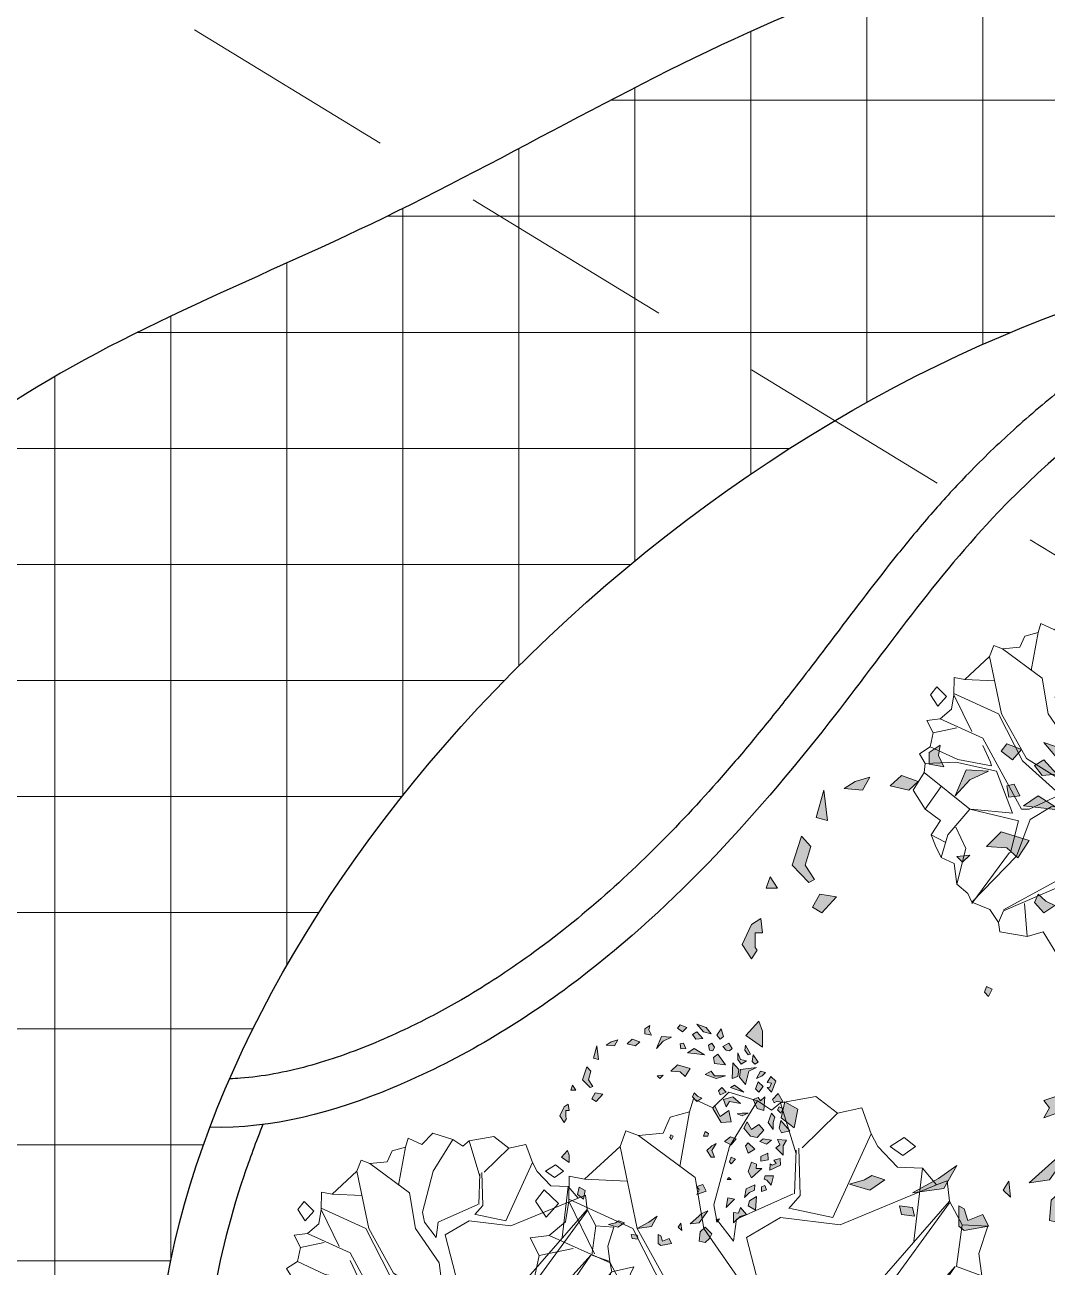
# Model space of a CAD drawing. Header units: inches. Extents: x -12 to 20935469, y -1604 to 24729220.
# Drawn here: x 20918148.6 to 20918254.3, y 24710552.2 to 24710680.7 of the extents above; entities that cross this region are included whole.
import ezdxf

# ---------------------------------------------------------------- set-up
doc = ezdxf.new("R2010")
doc.units = ezdxf.units.IN
doc.header["$LTSCALE"] = 0.03
doc.header["$MEASUREMENT"] = 0
doc.linetypes.add('DASHED2', pattern=[0.375, 0.25, -0.125])
for name, color, linetype, lineweight in [('Dot', 253, 'Continuous', 0), ('Hatch', 253, 'Continuous', 15), ('hatch-1', 253, 'Continuous', 5), ('ILLUSTR-TREE', 74, 'Continuous', 0)]:
    doc.layers.add(name, color=color, linetype=linetype, lineweight=lineweight)
doc.styles.add('ATTR', font='romans.shx', dxfattribs={"width": 0.8, "height": 0.7})

# ---------------------------------------------------------------- blocks, each defined once
blk = doc.blocks.new('TREE_009')
at = {"layer": 'ILLUSTR-TREE'}
for p, q in [((-12160.46, 13912.91), (-12166.65, 13906.74)), ((-12149.34, 13909.54), (-12160.46, 13912.91)), ((-12126.77, 13911.14), (-12140.45, 13908.76)), ((-12118.31, 13904.71), (-12126.77, 13911.14)), ((-12174.22, 13910.26), (-12175.66, 13905.24)), ((-12166.65, 13906.74), (-12174.22, 13910.26)), ((-12149.34, 13909.54), (-12160.26, 13891.83)), ((-12143.96, 13905.85), (-12149.34, 13909.54)), ((-12140.45, 13908.76), (-12143.96, 13905.85)), ((-12140.45, 13908.76), (-12134.4, 13889.01)), ((-12108.88, 13906.74), (-12118.31, 13904.71)), ((-12105.24, 13896.77), (-12108.88, 13906.74)), ((-12183.16, 13903.21), (-12185.91, 13897.04)), ((-12175.66, 13905.24), (-12183.16, 13903.21)), ((-12179.51, 13884.08), (-12175.66, 13905.24)), ((-12132.06, 13891.31), (-12118.31, 13904.71)), ((-12200.35, 13897.92), (-12202.62, 13891.83)), ((-12195.47, 13896.07), (-12200.35, 13897.92)), ((-12185.91, 13897.04), (-12195.47, 13896.07)), ((-12120.09, 13864.33), (-12105.24, 13896.77)), ((-12102.7, 13891.75), (-12105.24, 13896.77)), ((-12202.62, 13891.83), (-12216.38, 13879.14)), ((-12196.02, 13860.09), (-12202.62, 13891.83)), ((-12195.47, 13896.07), (-12173.46, 13879.85)), ((-12160.26, 13891.83), (-12166.31, 13869.26)), ((-12095.13, 13883.81), (-12102.7, 13891.75)), ((-12097.95, 13891.83), (-12092.45, 13895.36)), ((-12093, 13888.31), (-12097.95, 13891.83)), ((-12088.05, 13891.83), (-12093, 13888.31)), ((-12092.45, 13895.36), (-12088.05, 13891.83)), ((-12134.95, 13873.5), (-12134.4, 13890.42)), ((-12133.3, 13891.13), (-12132.75, 13872.79)), ((-12085.43, 13883.37), (-12095.13, 13883.81)), ((-12085.43, 13883.37), (-12088.74, 13855.16)), ((-12079.93, 13877.02), (-12085.43, 13883.37)), ((-12222.36, 13880.28), (-12222.43, 13870.68)), ((-12216.38, 13879.14), (-12222.36, 13880.28)), ((-12199.87, 13878.43), (-12216.38, 13879.14)), ((-12173.46, 13879.85), (-12170.16, 13860.09)), ((-12117.34, 13861.51), (-12079.93, 13877.02)), ((-12075.87, 13878.52), (-12079.93, 13877.02)), ((-12074.98, 13870.68), (-12075.87, 13878.52)), ((-12231.99, 13875), (-12235.43, 13870.59)), ((-12226.48, 13869.71), (-12231.99, 13875)), ((-12157.51, 13863.62), (-12135.5, 13873.5)), ((-12132.75, 13872.79), (-12137.15, 13867.85)), ((-12235.43, 13870.59), (-12231.3, 13864.41)), ((-12231.3, 13864.41), (-12226.48, 13869.71)), ((-12222.43, 13870.68), (-12223.73, 13862.65)), ((-12197.67, 13860.09), (-12222.43, 13871.38)), ((-12222.43, 13870.68), (-12212.52, 13850.22)), ((-12166.31, 13869.26), (-12165.21, 13863.62)), ((-12136.6, 13867.85), (-12120.09, 13864.33)), ((-12112.39, 13827.65), (-12074.98, 13870.68)), ((-12074.98, 13869.97), (-12105.24, 13828.35)), ((-12070.03, 13861.51), (-12074.98, 13870.68)), ((-12223.73, 13862.65), (-12230.13, 13857.27)), ((-12165.21, 13863.62), (-12158.61, 13855.16)), ((-12158.61, 13855.16), (-12157.51, 13863.62)), ((-12153.66, 13856.57), (-12140.45, 13864.33)), ((-12140.45, 13864.33), (-12117.34, 13861.51)), ((-12184.47, 13834), (-12197.67, 13860.09)), ((-12182.26, 13835.41), (-12196.02, 13860.09)), ((-12170.16, 13860.09), (-12156.96, 13841.05)), ((-12072.23, 13845.28), (-12070.03, 13861.51)), ((-12060.06, 13860.89), (-12070.03, 13861.51)), ((-12063.49, 13850.31), (-12060.06, 13860.89)), ((-12230.13, 13857.27), (-12237.49, 13856.48)), ((-12237.49, 13856.48), (-12233.98, 13849.52)), ((-12206.47, 13846.69), (-12230.13, 13857.27)), ((-12144.3, 13820.6), (-12153.66, 13856.57)), ((-12233.98, 13849.52), (-12235.63, 13841.76)), ((-12220.78, 13852.34), (-12233.98, 13849.52)), ((-12062.33, 13841.76), (-12063.49, 13850.31)), ((-12185.02, 13807.2), (-12206.47, 13846.69)), ((-12089.29, 13826.94), (-12072.78, 13845.28)), ((-12072.78, 13845.28), (-12085.43, 13826.94)), ((-12072.23, 13845.28), (-12062.33, 13841.76)), ((-12235.63, 13841.76), (-12241.62, 13837.97)), ((-12235.63, 13841.76), (-12220.23, 13834.7)), ((-12202.07, 13833.29), (-12206.47, 13842.46)), ((-12156.96, 13841.05), (-12154.21, 13818.48)), ((-12061.23, 13836.11), (-12062.33, 13841.76)), ((-12049.05, 13838.85), (-12061.23, 13836.11)), ((-12057.99, 13820.33), (-12049.05, 13838.85)), ((-12241.62, 13837.97), (-12238.38, 13832.59)), ((-12220.23, 13834.7), (-12201.52, 13831.18)), ((-12164.11, 13815.66), (-12184.47, 13834)), ((-12154.21, 13817.78), (-12182.26, 13835.41)), ((-12071.13, 13824.83), (-12061.23, 13836.11)), ((-12238.38, 13832.59), (-12238.93, 13827.65)), ((-12221.33, 13833.29), (-12238.38, 13832.59)), ((-12198.77, 13828.35), (-12221.33, 13833.29)), ((-12201.52, 13831.18), (-12202.07, 13833.29)), ((-12238.93, 13827.65), (-12245.05, 13817.69)), ((-12213.63, 13807.2), (-12238.93, 13827.65)), ((-12189.97, 13805.08), (-12198.77, 13828.35)), ((-12144.3, 13811.43), (-12105.79, 13824.83)), ((-12143.75, 13819.89), (-12112.39, 13827.65)), ((-12105.79, 13824.83), (-12070.58, 13822.71)), ((-12105.24, 13828.35), (-12089.29, 13826.94)), ((-12085.43, 13826.24), (-12071.13, 13824.83)), ((-12051.8, 13826.5), (-12053.87, 13822.1)), ((-12047.68, 13822.1), (-12051.8, 13826.5)), ((-12229.58, 13819.89), (-12238.38, 13807.2)), ((-12150.36, 13819.89), (-12150.9, 13817.78)), ((-12147.6, 13820.6), (-12150.36, 13819.89)), ((-12148.7, 13818.48), (-12147.6, 13820.6)), ((-12070.58, 13822.71), (-12061.78, 13802.96)), ((-12053.87, 13815.04), (-12057.99, 13820.33)), ((-12053.87, 13822.1), (-12049.74, 13817.69)), ((-12049.74, 13817.69), (-12047.68, 13822.1)), ((-12245.05, 13817.69), (-12238.38, 13807.2)), ((-12164.11, 13814.95), (-12180.61, 13807.2)), ((-12150.9, 13817.78), (-12148.7, 13818.48)), ((-12061.78, 13802.96), (-12053.87, 13815.04)), ((-12155.31, 13810.02), (-12168.51, 13808.61)), ((-12155.31, 13810.02), (-12152.01, 13789.56)), ((-12144.3, 13810.72), (-12127.25, 13790.27)), ((-12238.38, 13807.2), (-12229.92, 13800.94)), ((-12213.63, 13807.2), (-12225.73, 13793.09)), ((-12186.67, 13800.85), (-12213.63, 13807.2)), ((-12213.07, 13807.2), (-12189.97, 13805.08)), ((-12180.61, 13807.2), (-12185.02, 13807.2)), ((-12168.51, 13808.61), (-12180.06, 13801.55)), ((-12148.15, 13809.31), (-12131.1, 13789.56)), ((-12148.15, 13808.61), (-12146.5, 13787.45)), ((-12229.92, 13800.94), (-12235.08, 13793.09)), ((-12191.07, 13783.21), (-12186.67, 13800.85)), ((-12180.06, 13801.55), (-12187.77, 13781.1)), ((-12061.43, 13796.53), (-12061.78, 13802.96)), ((-12221.33, 13797.32), (-12215.83, 13785.33)), ((-12064.53, 13790.27), (-12061.43, 13796.53)), ((-12227.38, 13788.86), (-12235.08, 13793.09)), ((-12235.08, 13793.09), (-12232.68, 13786.83)), ((-12225.73, 13793.09), (-12229.58, 13780.39)), ((-12127.25, 13790.27), (-12064.53, 13790.27)), ((-12063.49, 13786.83), (-12064.53, 13790.27)), ((-12232.68, 13786.83), (-12229.58, 13780.39)), ((-12152.01, 13789.56), (-12158.61, 13771.22)), ((-12146.5, 13787.45), (-12155.86, 13767.7)), ((-12131.1, 13789.56), (-12132.75, 13769.81)), ((-12126.7, 13786.04), (-12128.9, 13772.63)), ((-12126.7, 13786.04), (-12105.24, 13786.74)), ((-12105.24, 13786.74), (-12095.89, 13768.4)), ((-12068.31, 13781.54), (-12063.49, 13786.83)), ((-12215.83, 13785.33), (-12220.78, 13765.58)), ((-12212.52, 13755), (-12191.62, 13783.21)), ((-12187.77, 13781.1), (-12212.52, 13755.71)), ((-12070.37, 13770.96), (-12068.31, 13781.54)), ((-12229.58, 13780.39), (-12222.36, 13777.13)), ((-12222.36, 13777.13), (-12220.78, 13765.58)), ((-12099.74, 13776.16), (-12078.28, 13769.81)), ((-12158.61, 13771.22), (-12194.92, 13751.47)), ((-12128.9, 13772.63), (-12106.34, 13758.53)), ((-12155.86, 13767.7), (-12194.92, 13750.77)), ((-12132.75, 13769.81), (-12125.05, 13752.89)), ((-12130, 13769.81), (-12116.24, 13737.37)), ((-12129.45, 13769.11), (-12106.34, 13757.12)), ((-12084.81, 13761.26), (-12078.28, 13769.81)), ((-12078.28, 13769.81), (-12070.37, 13770.96)), ((-12220.78, 13765.58), (-12214.79, 13760.38)), ((-12214.79, 13760.38), (-12212.52, 13755.71)), ((-12106.34, 13758.53), (-12085.98, 13753.59)), ((-12106.34, 13757.12), (-12105.24, 13742.31)), ((-12085.98, 13753.59), (-12084.81, 13761.26)), ((-12212.52, 13755.71), (-12202.42, 13751.56)), ((-12183.37, 13755), (-12181.71, 13736.66)), ((-12125.05, 13752.89), (-12130.55, 13732.43)), ((-12093.07, 13740.98), (-12085.98, 13753.59)), ((-12202.42, 13751.56), (-12197.67, 13744.42)), ((-12194.92, 13750.77), (-12197.67, 13744.42)), ((-12116.24, 13737.37), (-12112.32, 13748.04)), ((-12112.32, 13748.04), (-12105.24, 13742.31)), ((-12197.67, 13744.42), (-12196.91, 13739.22)), ((-12105.24, 13742.31), (-12093.07, 13740.98)), ((-12196.91, 13739.22), (-12181.71, 13736.66)), ((-12181.71, 13736.66), (-12172.84, 13739.22)), ((-12172.84, 13739.22), (-12165.28, 13726.88)), ((-12121.95, 13736.57), (-12116.24, 13737.37)), ((-12108.27, 13740.72), (-12113.77, 13737.19)), ((-12107.72, 13734.37), (-12108.27, 13740.72)), ((-12165.28, 13726.88), (-12157.71, 13733.93)), ((-12157.71, 13733.93), (-12148.77, 13729.52)), ((-12148.77, 13729.52), (-12144.65, 13733.93)), ((-12144.65, 13733.93), (-12130.55, 13732.43)), ((-12130.55, 13732.43), (-12121.95, 13736.57)), ((-12113.77, 13737.19), (-12113.22, 13730.14)), ((-12113.22, 13730.14), (-12107.72, 13734.37))]:
    blk.add_line(p, q, dxfattribs=at)
at = {"layer": 'ILLUSTR-TREE', "style": 'ATTR', "width": 0.8, "flags": 9}
blk.add_attdef('ESTCODE', (-12147.6, 13820.6), '', height=1.05, dxfattribs=at)
blk = doc.blocks.new('GRN1')
at = {"layer": 'ILLUSTR-TREE', "true_color": 0x30441d}
h = blk.add_hatch(color=89, dxfattribs=at)
h.paths.add_polyline_path([(0.2571, -0.0526), (0.2603, -0.0695), (0.2735, -0.0695), (0.2817, -0.0569), (0.2702, -0.059)])
h.paths.add_polyline_path([(0.2406, -0.0821), (0.2308, -0.0927), (0.2357, -0.1137), (0.2472, -0.1011)])
h.paths.add_polyline_path([(0.1897, 0.2148), (0.1848, 0.2064), (0.1914, 0.2), (0.2078, 0.2021)])
h.paths.add_polyline_path([(0.193, 0.1853), (0.1848, 0.1727), (0.1963, 0.1642), (0.2127, 0.1642), (0.1963, 0.1706)])
h.paths.add_polyline_path([(0.1864, 0.1053), (0.2012, 0.1032), (0.2094, 0.1137), (0.1831, 0.1327)])
h.paths.add_polyline_path([(0.2603, 0.0969), (0.2653, 0.0779), (0.285, 0.0611), (0.2768, 0.0842)])
h.paths.add_polyline_path([(0.2078, 0.08), (0.2242, 0.0547), (0.2127, 0.0379), (0.2111, 0.0547)])
h.paths.add_polyline_path([(0.2521, -0.0021), (0.2538, -0.0274), (0.2242, -0.04), (0.2423, -0.0232)])
h.paths.add_polyline_path([(0.2653, 0.0253), (0.2751, 0.0126), (0.2833, 0.019), (0.2768, 0.0358)])
h.paths.add_polyline_path([(0.2373, 0.0274), (0.2357, 0.019), (0.2226, 0.0211), (0.2242, 0.0337)])
h.paths.add_polyline_path([(0.2488, 0.0758), (0.2472, 0.059), (0.2587, 0.0505), (0.2653, 0.0611)])
h.paths.add_polyline_path([(0.2094, 0.1958), (0.2078, 0.1895), (0.2193, 0.1811), (0.2324, 0.1832)])
h.paths.add_polyline_path([(0.2291, 0.1263), (0.2193, 0.1348), (0.2176, 0.1432), (0.2242, 0.1495), (0.2373, 0.1411)])
h.paths.add_polyline_path([(0.2373, 0.099), (0.2275, 0.1053), (0.2176, 0.1011), (0.2193, 0.0927), (0.2324, 0.0905)])
h.paths.add_polyline_path([(0.2538, 0.1284), (0.2472, 0.12), (0.2571, 0.1116), (0.2735, 0.1221)])
h.paths.add_polyline_path([(0.1963, -0.1853), (0.1996, -0.1979), (0.2308, -0.1895)])
h.paths.add_polyline_path([(0.2456, -0.1369), (0.2308, -0.1453), (0.2324, -0.1663), (0.2406, -0.1537)])
h.paths.add_polyline_path([(0.0402, 0.1474), (0.0386, 0.1221), (0.0731, 0.1011), (0.0813, 0.1053), (0.0534, 0.12), (0.0682, 0.1411)])
h.paths.add_polyline_path([(0.0731, 0.278), (0.0616, 0.2716), (0.0698, 0.2632), (0.078, 0.2674)])
h.paths.add_polyline_path([(-0.2275, -0.0884), (-0.2226, -0.0526), (-0.1963, -0.0379), (-0.2111, -0.059)])
h.paths.add_polyline_path([(0.0205, 0.2527), (0.0386, 0.24), (0.0616, 0.2485), (0.0517, 0.2569), (0.0386, 0.2527)])
h.paths.add_polyline_path([(-0.2406, 0.099), (-0.2242, 0.0821), (-0.2357, 0.0695), (-0.2587, 0.0674), (-0.262, 0.0821), (-0.2521, 0.0927)])
h.paths.add_polyline_path([(-0.2324, 0.0232), (-0.2242, 0.0147), (-0.2143, 0.0211)])
h.paths.add_polyline_path([(-0.1307, 0.2358), (-0.1344, 0.2232), (-0.1226, 0.2231), (-0.1198, 0.2319)])
h.paths.add_polyline_path([(-0.1039, 0.2299), (-0.106, 0.2367), (-0.1191, 0.2474), (-0.0951, 0.2536), (-0.0951, 0.2327)])
h.paths.add_polyline_path([(-0.0555, 0.2396), (-0.0585, 0.2217), (-0.0467, 0.2215), (-0.0384, 0.2388)])
h.paths.add_polyline_path([(-0.0771, 0.224), (-0.1, 0.1981), (-0.0846, 0.1897), (-0.0609, 0.1985), (-0.0663, 0.2109), (-0.0766, 0.2096)])
h.paths.add_polyline_path([(-0.216, 0.0442), (-0.2127, 0.0674), (-0.1831, 0.0884), (-0.1897, 0.0737)])
h.paths.add_polyline_path([(-0.1421, 0.0611), (-0.1339, 0.0842), (-0.1174, 0.0758), (-0.1224, 0.0611), (-0.1306, 0.0674)])
h.paths.add_polyline_path([(-0.1812, 0.2081), (-0.1707, 0.1899), (-0.1581, 0.1935), (-0.1472, 0.2104)])
h.paths.add_polyline_path([(-0.2132, 0.1534), (-0.187, 0.1527), (-0.1886, 0.166), (-0.1749, 0.1708), (-0.1924, 0.186), (-0.1969, 0.1696)])
h.paths.add_polyline_path([(-0.15, 0.1808), (-0.1283, 0.1846), (-0.118, 0.2068), (-0.1309, 0.2058), (-0.1372, 0.1936)])
h.paths.add_polyline_path([(-0.1536, 0.1558), (-0.1749, 0.1348), (-0.1503, 0.139)])
h.paths.add_polyline_path([(-0.1043, 0.1474), (-0.1043, 0.1369), (-0.0994, 0.1411)])
h.paths.add_polyline_path([(-0.2028, 0.1179), (-0.2111, 0.1116), (-0.2045, 0.1095)])
h.paths.add_polyline_path([(-0.0205, 0.099), (-0.032, 0.0863), (-0.0485, 0.0969), (-0.0485, 0.1053), (-0.032, 0.099), (-0.014, 0.1095)])
h.paths.add_polyline_path([(0.0189, 0.2295), (0.0008, 0.2127), (0.0041, 0.1958), (0.0238, 0.179), (0.0402, 0.1874), (0.0205, 0.1979), (0.0337, 0.2169)])
h.paths.add_polyline_path([(-0.0287, 0.2064), (-0.0386, 0.1895), (-0.0205, 0.1832), (-0.0123, 0.1895)])
h.paths.add_polyline_path([(-0.0534, 0.1579), (-0.0649, 0.1474), (-0.06, 0.1432), (-0.0485, 0.1474)])
h.paths.add_polyline_path([(0.0178, 0.294), (0.0123, 0.2737), (0.0238, 0.2674), (0.0435, 0.2716)])
h.paths.add_polyline_path([(-0.0435, 0.278), (-0.0255, 0.259), (-0.0172, 0.2695), (-0.0041, 0.2632), (-0.0057, 0.2864), (-0.0205, 0.278)])
h.paths.add_polyline_path([(-0.0808, 0.244), (-0.0685, 0.2712), (-0.0515, 0.2704), (-0.056, 0.254), (-0.0646, 0.2603), (-0.0686, 0.2503), (-0.0653, 0.2447)])
h.paths.add_polyline_path([(0.0041, 0.0021), (-0.0041, -0.0021), (0.0008, -0.0063), (0.0074, -0.0042)])
h.paths.add_polyline_path([(0.0041, 0.0884), (0.0107, 0.0905), (0.0156, 0.0821), (0.0041, 0.0779)])
h.paths.add_polyline_path([(-0.0025, 0.16), (-0.0172, 0.1474), (-0.009, 0.1306), (0.0025, 0.1453)])
h.paths.add_polyline_path([(-0.0057, 0.2485), (-0.0156, 0.2358), (-0.009, 0.219), (-0.0025, 0.2274)])
h.paths.add_polyline_path([(0.0616, 0.1895), (0.055, 0.1748), (0.06, 0.1621), (0.0616, 0.1748)])
h.paths.add_polyline_path([(0.1634, 0.2337), (0.1552, 0.2253), (0.1486, 0.2106), (0.1667, 0.2211)])
h.paths.add_polyline_path([(0.1552, 0.1327), (0.1486, 0.1095), (0.1585, 0.0821), (0.1667, 0.0969), (0.1552, 0.1053)])
h.paths.add_polyline_path([(0.0994, 0.0737), (0.0912, 0.0611), (0.1027, 0.0505), (0.1125, 0.0547), (0.1043, 0.0632)])
h.paths.add_polyline_path([(0.1569, -0.0232), (0.1486, -0.0316), (0.1552, -0.0379)])
h.paths.add_polyline_path([(0.1536, 0.0316), (0.1651, 0.019), (0.1667, -0.0042), (0.1831, 0.0126), (0.1733, 0.0442)])
h.paths.add_polyline_path([(0.1027, 0.2316), (0.0682, 0.2295), (0.0731, 0.2127), (0.0961, 0.2021), (0.101, 0.2148), (0.0928, 0.2211)])
h.paths.add_polyline_path([(0.1289, 0.2274), (0.1142, 0.2169), (0.1224, 0.2085), (0.1404, 0.2148)])
h.paths.add_polyline_path([(0.0862, 0.1706), (0.0912, 0.1432), (0.078, 0.1348), (0.0961, 0.1284), (0.1027, 0.1516)])
h.paths.add_polyline_path([(0.1339, 0.1832), (0.1667, 0.1916), (0.1766, 0.2106), (0.1716, 0.1706), (0.1519, 0.1685)])
h.paths.add_polyline_path([(0.1257, 0.1453), (0.1142, 0.179), (0.1322, 0.1558)])
h.paths.add_polyline_path([(0.1536, 0.1642), (0.1486, 0.1495), (0.1881, 0.1516), (0.1716, 0.1663)])
h.paths.add_polyline_path([(0.1142, 0.1348), (0.1076, 0.12), (0.1174, 0.1158), (0.1257, 0.1242)])
h.paths.add_polyline_path([(0.0879, 0.2548), (0.0912, 0.2611), (0.0895, 0.278), (0.1109, 0.2653), (0.0961, 0.2506)])
h.paths.add_polyline_path([(0.1142, 0.2485), (0.1421, 0.259), (0.1536, 0.2464), (0.1388, 0.2379), (0.1371, 0.2485), (0.1273, 0.2443), (0.1257, 0.2379)])
h.paths.add_polyline_path([(-0.2521, -0.0084), (-0.2653, -0.0021), (-0.2702, -0.0295), (-0.2653, -0.0358), (-0.2423, -0.0358), (-0.2456, -0.0295), (-0.2587, -0.0253)])
h.paths.add_polyline_path([(-0.2538, -0.0863), (-0.2439, -0.0884), (-0.2423, -0.1032), (-0.2521, -0.1011)])
h.paths.add_polyline_path([(0.055, -0.2822), (0.0386, -0.2716), (0.0485, -0.2653), (0.0517, -0.2674), (0.0682, -0.2674), (0.0682, -0.259), (0.0846, -0.2611), (0.078, -0.2716)])
h.paths.add_polyline_path([(-0.1322, -0.219), (-0.1536, -0.2232), (-0.1421, -0.2379), (-0.124, -0.2337)])
h.paths.add_polyline_path([(-0.2176, -0.16), (-0.2242, -0.1369), (-0.2127, -0.12), (-0.2078, -0.1348), (-0.2127, -0.1432)])
h.paths.add_polyline_path([(-0.0485, -0.278), (-0.0616, -0.259), (-0.0435, -0.259), (-0.032, -0.2632)])
h.paths.add_polyline_path([(0.1289, -0.2), (0.1257, -0.2064), (0.1454, -0.2253), (0.1782, -0.2148), (0.1667, -0.2043), (0.1454, -0.2106)])
h.paths.add_polyline_path([(0.1191, -0.2548), (0.1322, -0.2506), (0.1191, -0.2422)])
h.paths.add_polyline_path([(0.1092, -0.1748), (0.0912, -0.1916), (0.0977, -0.2021), (0.1125, -0.1937)])
at = {"layer": 'ILLUSTR-TREE', "color": 89, "true_color": 0x30441d}
for p, q in [((-0.0057, 0.2864), (-0.0205, 0.278)), ((-0.0041, 0.2632), (-0.0057, 0.2864)), ((0.0178, 0.294), (0.0123, 0.2737)), ((0.0435, 0.2716), (0.0178, 0.294)), ((-0.0808, 0.244), (-0.0685, 0.2712)), ((-0.0685, 0.2712), (-0.0515, 0.2704)), ((-0.0515, 0.2704), (-0.056, 0.254)), ((-0.0205, 0.278), (-0.0435, 0.278)), ((-0.0435, 0.278), (-0.0255, 0.259)), ((-0.0255, 0.259), (-0.0172, 0.2695)), ((-0.0172, 0.2695), (-0.0041, 0.2632)), ((0.0123, 0.2737), (0.0238, 0.2674)), ((0.0238, 0.2674), (0.0435, 0.2716)), ((0.0731, 0.278), (0.0616, 0.2716)), ((0.0616, 0.2716), (0.0698, 0.2632)), ((0.078, 0.2674), (0.0731, 0.278)), ((0.0895, 0.278), (0.1109, 0.2653)), ((0.0912, 0.2611), (0.0895, 0.278)), ((-0.0646, 0.2603), (-0.0686, 0.2503)), ((-0.056, 0.254), (-0.0646, 0.2603)), ((0.0517, 0.2569), (0.0386, 0.2527)), ((0.0616, 0.2485), (0.0517, 0.2569)), ((0.0698, 0.2632), (0.078, 0.2674)), ((0.0879, 0.2548), (0.0912, 0.2611)), ((0.0961, 0.2506), (0.0879, 0.2548)), ((0.1109, 0.2653), (0.0961, 0.2506)), ((0.1142, 0.2485), (0.1421, 0.259)), ((0.1421, 0.259), (0.1536, 0.2464)), ((-0.1191, 0.2474), (-0.0951, 0.2536)), ((-0.106, 0.2367), (-0.1191, 0.2474)), ((-0.0951, 0.2536), (-0.0951, 0.2327)), ((-0.0653, 0.2447), (-0.0808, 0.244)), ((-0.0686, 0.2503), (-0.0653, 0.2447)), ((-0.0057, 0.2485), (-0.0156, 0.2358)), ((-0.0025, 0.2274), (-0.0057, 0.2485)), ((0.0386, 0.2527), (0.0205, 0.2527)), ((0.0205, 0.2527), (0.0386, 0.24)), ((0.0386, 0.24), (0.0616, 0.2485)), ((0.1257, 0.2379), (0.1142, 0.2485)), ((0.1273, 0.2443), (0.1257, 0.2379)), ((0.1371, 0.2485), (0.1273, 0.2443)), ((0.1388, 0.2379), (0.1371, 0.2485)), ((0.1536, 0.2464), (0.1388, 0.2379)), ((-0.1307, 0.2358), (-0.1344, 0.2232)), ((-0.1198, 0.2319), (-0.1307, 0.2358)), ((-0.1226, 0.2231), (-0.1198, 0.2319)), ((-0.1039, 0.2299), (-0.106, 0.2367)), ((-0.0951, 0.2327), (-0.1039, 0.2299)), ((-0.0555, 0.2396), (-0.0585, 0.2217)), ((-0.0384, 0.2388), (-0.0555, 0.2396)), ((-0.0467, 0.2215), (-0.0384, 0.2388)), ((-0.0156, 0.2358), (-0.009, 0.219)), ((-0.009, 0.219), (-0.0025, 0.2274)), ((0.0189, 0.2295), (0.0008, 0.2127)), ((0.0337, 0.2169), (0.0189, 0.2295)), ((0.1027, 0.2316), (0.0682, 0.2295)), ((0.0682, 0.2295), (0.0731, 0.2127)), ((0.0928, 0.2211), (0.1027, 0.2316)), ((0.1289, 0.2274), (0.1142, 0.2169)), ((0.1404, 0.2148), (0.1289, 0.2274)), ((0.1634, 0.2337), (0.1552, 0.2253)), ((0.1667, 0.2211), (0.1634, 0.2337)), ((-0.1344, 0.2232), (-0.1226, 0.2231)), ((-0.0771, 0.224), (-0.1, 0.1981)), ((-0.0766, 0.2096), (-0.0771, 0.224)), ((-0.0585, 0.2217), (-0.0467, 0.2215)), ((0.0008, 0.2127), (0.0041, 0.1958)), ((0.0205, 0.1979), (0.0337, 0.2169)), ((0.0731, 0.2127), (0.0961, 0.2021)), ((0.101, 0.2148), (0.0928, 0.2211)), ((0.0961, 0.2021), (0.101, 0.2148)), ((0.1142, 0.2169), (0.1224, 0.2085)), ((0.1224, 0.2085), (0.1404, 0.2148)), ((0.1552, 0.2253), (0.1486, 0.2106)), ((0.1486, 0.2106), (0.1667, 0.2211)), ((0.1897, 0.2148), (0.1848, 0.2064)), ((0.2078, 0.2021), (0.1897, 0.2148)), ((-0.1472, 0.2104), (-0.1812, 0.2081)), ((-0.1812, 0.2081), (-0.1707, 0.1899)), ((-0.1581, 0.1935), (-0.1472, 0.2104)), ((-0.1309, 0.2058), (-0.1372, 0.1936)), ((-0.118, 0.2068), (-0.1309, 0.2058)), ((-0.1283, 0.1846), (-0.118, 0.2068)), ((-0.1, 0.1981), (-0.0846, 0.1897)), ((-0.0846, 0.1897), (-0.0609, 0.1985)), ((-0.0663, 0.2109), (-0.0766, 0.2096)), ((-0.0609, 0.1985), (-0.0663, 0.2109)), ((-0.0287, 0.2064), (-0.0386, 0.1895)), ((-0.0123, 0.1895), (-0.0287, 0.2064)), ((0.0402, 0.1874), (0.0205, 0.1979)), ((0.1667, 0.1916), (0.1766, 0.2106)), ((0.1766, 0.2106), (0.1716, 0.1706)), ((0.1848, 0.2064), (0.1914, 0.2)), ((0.1914, 0.2), (0.2078, 0.2021)), ((-0.1924, 0.186), (-0.1969, 0.1696)), ((-0.1749, 0.1708), (-0.1924, 0.186)), ((-0.1707, 0.1899), (-0.1581, 0.1935)), ((-0.1372, 0.1936), (-0.15, 0.1808)), ((-0.15, 0.1808), (-0.1283, 0.1846)), ((-0.0386, 0.1895), (-0.0205, 0.1832)), ((-0.0205, 0.1832), (-0.0123, 0.1895)), ((0.0041, 0.1958), (0.0238, 0.179)), ((0.0238, 0.179), (0.0402, 0.1874)), ((0.0616, 0.1895), (0.055, 0.1748)), ((0.0616, 0.1748), (0.0616, 0.1895)), ((0.1339, 0.1832), (0.1667, 0.1916)), ((0.193, 0.1853), (0.1848, 0.1727)), ((0.1963, 0.1706), (0.193, 0.1853)), ((0.2094, 0.1958), (0.2078, 0.1895)), ((0.2078, 0.1895), (0.2193, 0.1811)), ((0.2324, 0.1832), (0.2094, 0.1958)), ((-0.1969, 0.1696), (-0.2132, 0.1534)), ((-0.1886, 0.166), (-0.1749, 0.1708)), ((0.055, 0.1748), (0.06, 0.1621)), ((0.06, 0.1621), (0.0616, 0.1748)), ((0.1027, 0.1516), (0.0862, 0.1706)), ((0.0862, 0.1706), (0.0912, 0.1432)), ((0.1142, 0.179), (0.1322, 0.1558)), ((0.1257, 0.1453), (0.1142, 0.179)), ((0.1519, 0.1685), (0.1339, 0.1832)), ((0.1716, 0.1706), (0.1519, 0.1685)), ((0.1848, 0.1727), (0.1963, 0.1642)), ((0.2127, 0.1642), (0.1963, 0.1706)), ((0.2193, 0.1811), (0.2324, 0.1832)), ((-0.187, 0.1527), (-0.1886, 0.166)), ((-0.1536, 0.1558), (-0.1749, 0.1348)), ((-0.1503, 0.139), (-0.1536, 0.1558)), ((-0.0534, 0.1579), (-0.0649, 0.1474)), ((-0.0485, 0.1474), (-0.0534, 0.1579)), ((-0.0025, 0.16), (-0.0172, 0.1474)), ((0.0025, 0.1453), (-0.0025, 0.16)), ((0.1322, 0.1558), (0.1257, 0.1453)), ((0.1536, 0.1642), (0.1486, 0.1495)), ((0.1716, 0.1663), (0.1536, 0.1642)), ((0.1881, 0.1516), (0.1716, 0.1663)), ((0.1963, 0.1642), (0.2127, 0.1642)), ((-0.2132, 0.1534), (-0.187, 0.1527)), ((-0.0994, 0.1411), (-0.1043, 0.1474)), ((-0.1043, 0.1474), (-0.1043, 0.1369)), ((-0.0649, 0.1474), (-0.06, 0.1432)), ((-0.06, 0.1432), (-0.0485, 0.1474)), ((-0.0172, 0.1474), (-0.009, 0.1306)), ((-0.009, 0.1306), (0.0025, 0.1453)), ((0.0402, 0.1474), (0.0386, 0.1221)), ((0.0682, 0.1411), (0.0402, 0.1474)), ((0.0912, 0.1432), (0.078, 0.1348)), ((0.0961, 0.1284), (0.1027, 0.1516)), ((0.1486, 0.1495), (0.1881, 0.1516)), ((0.2176, 0.1432), (0.2242, 0.1495)), ((0.2193, 0.1348), (0.2176, 0.1432)), ((0.2242, 0.1495), (0.2373, 0.1411)), ((-0.1749, 0.1348), (-0.1503, 0.139)), ((-0.1043, 0.1369), (-0.0994, 0.1411)), ((0.0534, 0.12), (0.0682, 0.1411)), ((0.078, 0.1348), (0.0961, 0.1284)), ((0.1142, 0.1348), (0.1076, 0.12)), ((0.1257, 0.1242), (0.1142, 0.1348)), ((0.1552, 0.1327), (0.1486, 0.1095)), ((0.1552, 0.1053), (0.1552, 0.1327)), ((0.2094, 0.1137), (0.1831, 0.1327)), ((0.1831, 0.1327), (0.1864, 0.1053)), ((0.2291, 0.1263), (0.2193, 0.1348)), ((0.2373, 0.1411), (0.2291, 0.1263)), ((0.2538, 0.1284), (0.2472, 0.12)), ((0.2735, 0.1221), (0.2538, 0.1284)), ((-0.2028, 0.1179), (-0.2111, 0.1116)), ((-0.2045, 0.1095), (-0.2028, 0.1179)), ((0.0386, 0.1221), (0.0731, 0.1011)), ((0.0813, 0.1053), (0.0534, 0.12)), ((0.1076, 0.12), (0.1174, 0.1158)), ((0.1174, 0.1158), (0.1257, 0.1242)), ((0.2012, 0.1032), (0.2094, 0.1137)), ((0.2472, 0.12), (0.2571, 0.1116)), ((0.2571, 0.1116), (0.2735, 0.1221)), ((-0.2521, 0.0927), (-0.2406, 0.099)), ((-0.2406, 0.099), (-0.2242, 0.0821)), ((-0.2111, 0.1116), (-0.2045, 0.1095)), ((-0.0485, 0.1053), (-0.032, 0.099)), ((-0.0485, 0.0969), (-0.0485, 0.1053)), ((-0.032, 0.099), (-0.014, 0.1095)), ((-0.0205, 0.099), (-0.032, 0.0863)), ((-0.014, 0.1095), (-0.0205, 0.099)), ((0.0731, 0.1011), (0.0813, 0.1053)), ((0.1486, 0.1095), (0.1585, 0.0821)), ((0.1667, 0.0969), (0.1552, 0.1053)), ((0.1864, 0.1053), (0.2012, 0.1032)), ((0.2275, 0.1053), (0.2176, 0.1011)), ((0.2176, 0.1011), (0.2193, 0.0927)), ((0.2373, 0.099), (0.2275, 0.1053)), ((0.2324, 0.0905), (0.2373, 0.099)), ((-0.262, 0.0821), (-0.2521, 0.0927)), ((-0.2127, 0.0674), (-0.1831, 0.0884)), ((-0.1831, 0.0884), (-0.1897, 0.0737)), ((-0.032, 0.0863), (-0.0485, 0.0969)), ((0.0041, 0.0884), (0.0107, 0.0905)), ((0.0041, 0.0779), (0.0041, 0.0884)), ((0.0107, 0.0905), (0.0156, 0.0821)), ((0.1585, 0.0821), (0.1667, 0.0969)), ((0.2193, 0.0927), (0.2324, 0.0905)), ((0.2768, 0.0842), (0.2603, 0.0969)), ((0.2603, 0.0969), (0.2653, 0.0779)), ((-0.2587, 0.0674), (-0.262, 0.0821)), ((-0.2242, 0.0821), (-0.2357, 0.0695)), ((-0.1897, 0.0737), (-0.216, 0.0442)), ((-0.1421, 0.0611), (-0.1339, 0.0842)), ((-0.1339, 0.0842), (-0.1174, 0.0758)), ((-0.1174, 0.0758), (-0.1224, 0.0611)), ((0.0156, 0.0821), (0.0041, 0.0779)), ((0.0994, 0.0737), (0.0912, 0.0611)), ((0.1043, 0.0632), (0.0994, 0.0737)), ((0.2111, 0.0547), (0.2078, 0.08)), ((0.2078, 0.08), (0.2242, 0.0547)), ((0.2488, 0.0758), (0.2472, 0.059)), ((0.2653, 0.0611), (0.2488, 0.0758)), ((0.2653, 0.0779), (0.285, 0.0611)), ((0.285, 0.0611), (0.2768, 0.0842)), ((-0.2357, 0.0695), (-0.2587, 0.0674)), ((-0.216, 0.0442), (-0.2127, 0.0674)), ((-0.1306, 0.0674), (-0.1421, 0.0611)), ((-0.1224, 0.0611), (-0.1306, 0.0674)), ((0.0912, 0.0611), (0.1027, 0.0505)), ((0.1125, 0.0547), (0.1043, 0.0632)), ((0.2472, 0.059), (0.2587, 0.0505)), ((0.2587, 0.0505), (0.2653, 0.0611)), ((0.1027, 0.0505), (0.1125, 0.0547)), ((0.1733, 0.0442), (0.1536, 0.0316)), ((0.1831, 0.0126), (0.1733, 0.0442)), ((0.2127, 0.0379), (0.2111, 0.0547)), ((0.2242, 0.0547), (0.2127, 0.0379)), ((0.1536, 0.0316), (0.1651, 0.019)), ((0.2226, 0.0211), (0.2242, 0.0337)), ((0.2242, 0.0337), (0.2373, 0.0274)), ((0.2768, 0.0358), (0.2653, 0.0253)), ((0.2833, 0.019), (0.2768, 0.0358)), ((-0.2143, 0.0211), (-0.2324, 0.0232)), ((-0.2324, 0.0232), (-0.2242, 0.0147)), ((-0.2242, 0.0147), (-0.2143, 0.0211)), ((0.1651, 0.019), (0.1667, -0.0042)), ((0.2357, 0.019), (0.2226, 0.0211)), ((0.2373, 0.0274), (0.2357, 0.019)), ((0.2653, 0.0253), (0.2751, 0.0126)), ((0.2751, 0.0126), (0.2833, 0.019)), ((0.0041, 0.0021), (-0.0041, -0.0021)), ((0.0074, -0.0042), (0.0041, 0.0021)), ((0.1667, -0.0042), (0.1831, 0.0126)), ((-0.2653, -0.0021), (-0.2702, -0.0295)), ((-0.2521, -0.0084), (-0.2653, -0.0021)), ((-0.2587, -0.0253), (-0.2521, -0.0084)), ((-0.0041, -0.0021), (0.0008, -0.0063)), ((0.0008, -0.0063), (0.0074, -0.0042)), ((0.2423, -0.0232), (0.2521, -0.0021)), ((0.2521, -0.0021), (0.2538, -0.0274)), ((-0.2456, -0.0295), (-0.2587, -0.0253)), ((0.1569, -0.0232), (0.1486, -0.0316)), ((0.1552, -0.0379), (0.1569, -0.0232)), ((0.2242, -0.04), (0.2423, -0.0232)), ((0.2538, -0.0274), (0.2242, -0.04)), ((-0.2702, -0.0295), (-0.2653, -0.0358)), ((-0.2653, -0.0358), (-0.2423, -0.0358)), ((-0.2423, -0.0358), (-0.2456, -0.0295)), ((-0.2226, -0.0526), (-0.1963, -0.0379)), ((-0.1963, -0.0379), (-0.2111, -0.059)), ((0.1486, -0.0316), (0.1552, -0.0379)), ((-0.2275, -0.0884), (-0.2226, -0.0526)), ((0.2702, -0.059), (0.2571, -0.0526)), ((0.2571, -0.0526), (0.2603, -0.0695)), ((-0.2111, -0.059), (-0.2275, -0.0884)), ((0.2603, -0.0695), (0.2735, -0.0695)), ((0.2817, -0.0569), (0.2702, -0.059)), ((0.2735, -0.0695), (0.2817, -0.0569)), ((0.2406, -0.0821), (0.2308, -0.0927)), ((0.2472, -0.1011), (0.2406, -0.0821)), ((-0.2521, -0.1011), (-0.2538, -0.0863)), ((-0.2538, -0.0863), (-0.2439, -0.0884)), ((-0.2439, -0.0884), (-0.2423, -0.1032)), ((0.2308, -0.0927), (0.2357, -0.1137)), ((-0.2423, -0.1032), (-0.2521, -0.1011)), ((0.2357, -0.1137), (0.2472, -0.1011)), ((-0.2242, -0.1369), (-0.2127, -0.12)), ((-0.2127, -0.12), (-0.2078, -0.1348)), ((-0.2176, -0.16), (-0.2242, -0.1369)), ((-0.2078, -0.1348), (-0.2127, -0.1432)), ((0.2456, -0.1369), (0.2308, -0.1453)), ((0.2406, -0.1537), (0.2456, -0.1369)), ((-0.2127, -0.1432), (-0.2176, -0.16)), ((0.2308, -0.1453), (0.2324, -0.1663)), ((0.2324, -0.1663), (0.2406, -0.1537)), ((0.1092, -0.1748), (0.0912, -0.1916)), ((0.1125, -0.1937), (0.1092, -0.1748)), ((0.0912, -0.1916), (0.0977, -0.2021)), ((0.0977, -0.2021), (0.1125, -0.1937)), ((0.2308, -0.1895), (0.1963, -0.1853)), ((0.1963, -0.1853), (0.1996, -0.1979)), ((0.1996, -0.1979), (0.2308, -0.1895)), ((0.1289, -0.2), (0.1257, -0.2064)), ((0.1257, -0.2064), (0.1454, -0.2253)), ((0.1454, -0.2106), (0.1289, -0.2)), ((0.1667, -0.2043), (0.1454, -0.2106)), ((0.1782, -0.2148), (0.1667, -0.2043)), ((-0.1322, -0.219), (-0.1536, -0.2232)), ((-0.1536, -0.2232), (-0.1421, -0.2379)), ((-0.124, -0.2337), (-0.1322, -0.219)), ((0.1454, -0.2253), (0.1782, -0.2148)), ((-0.1421, -0.2379), (-0.124, -0.2337)), ((0.1191, -0.2422), (0.1191, -0.2548)), ((0.1322, -0.2506), (0.1191, -0.2422)), ((0.1191, -0.2548), (0.1322, -0.2506)), ((-0.0616, -0.259), (-0.0435, -0.259)), ((-0.0485, -0.278), (-0.0616, -0.259)), ((-0.032, -0.2632), (-0.0485, -0.278)), ((-0.0435, -0.259), (-0.032, -0.2632)), ((0.0386, -0.2716), (0.0485, -0.2653)), ((0.0485, -0.2653), (0.0517, -0.2674)), ((0.0517, -0.2674), (0.0682, -0.2674)), ((0.0682, -0.259), (0.0846, -0.2611)), ((0.0682, -0.2674), (0.0682, -0.259)), ((0.0846, -0.2611), (0.078, -0.2716)), ((0.055, -0.2822), (0.0386, -0.2716)), ((0.078, -0.2716), (0.055, -0.2822))]:
    blk.add_line(p, q, dxfattribs=at)

msp = doc.modelspace()

# ---------------------------------------------------------------- linework, layer by layer
msp.add_ellipse((20918252.35, 24710574.52), major_axis=(80.07, 66.69), ratio=0.623715)
msp.add_spline([(20918291.11, 24710732.86), (20918244.93, 24710689.11), (20918227.47, 24710681.63), (20918184.4, 24710660.06), (20918143.94, 24710639.33), (20918113.54, 24710604.85), (20918101.79, 24710578.62), (20918097.23, 24710532.85), (20918106.32, 24710497.9), (20918119.23, 24710475.43), (20918131.77, 24710460.98), (20918154.89, 24710443.44), (20918167.93, 24710436.95), (20918194.88, 24710429.23), (20918217.69, 24710432.38), (20918231.69, 24710437.29), (20918279.72, 24710458.68), (20918312.95, 24710478.13), (20918330.77, 24710490.38), (20918340.64, 24710495.97), (20918360.52, 24710500.12), (20918380.08, 24710496.44), (20918414.93, 24710470.5), (20918427.64, 24710445.43), (20918447.09, 24710416.7), (20918455.89, 24710406.14), (20918492.94, 24710377.85)], degree=3)
for points, knots in [([(20918286.67, 24710657.69), (20918273.27, 24710649.51), (20918251.78, 24710636.4), (20918230.23, 24710605.32), (20918210.3, 24710583.58), (20918187.61, 24710570.18), (20918174.16, 24710566.47), (20918167.73, 24710566.67)], [0, 0, 0, 0, 46.365116, 74.323154, 112.577133, 133.675989, 152.9839, 152.9839, 152.9839, 152.9839]), ([(20918274.73, 24710656.2), (20918273.04, 24710655.14), (20918271.36, 24710654.07), (20918264.94, 24710649.86), (20918260.27, 24710646.58), (20918254.02, 24710641.54), (20918252.25, 24710640.03), (20918248.97, 24710637.04), (20918247.43, 24710635.56), (20918244.69, 24710632.71), (20918243.48, 24710631.38), (20918241.13, 24710628.67), (20918239.99, 24710627.3), (20918236.65, 24710623.15), (20918234.53, 24710620.34), (20918231.07, 24710615.78), (20918229.73, 24710614.01), (20918227.32, 24710610.91), (20918226.25, 24710609.56), (20918224.09, 24710606.9), (20918222.99, 24710605.58), (20918219.65, 24710601.69), (20918217.36, 24710599.18), (20918210.28, 24710591.95), (20918205.26, 24710587.55), (20918197.73, 24710582.28), (20918195.56, 24710580.89), (20918191.67, 24710578.67), (20918189.98, 24710577.78), (20918187.14, 24710576.42), (20918185.99, 24710575.9), (20918182.52, 24710574.45), (20918180.17, 24710573.61), (20918175.5, 24710572.34), (20918173.17, 24710571.91), (20918170.52, 24710571.71), (20918170.15, 24710571.69), (20918169.77, 24710571.67)], [10.742158, 10.742158, 10.742158, 10.742158, 16.567253, 16.567253, 33.134506, 33.134506, 39.853052, 39.853052, 45.978726, 45.978726, 51.167156, 51.167156, 56.355586, 56.355586, 66.732446, 66.732446, 73.412089, 73.412089, 78.644912, 78.644912, 83.877734, 83.877734, 94.343379, 94.343379, 115.274668, 115.274668, 123.475505, 123.475505, 129.530194, 129.530194, 133.509374, 133.509374, 141.467732, 141.467732, 149.426091, 149.426091, 150.75327, 150.75327, 150.75327, 150.75327]), ([(20918173.21, 24710566.95), (20918172.49, 24710565.16), (20918171.83, 24710563.38), (20918169.65, 24710556.89), (20918168.52, 24710552.26), (20918167.18, 24710543.35), (20918166.97, 24710539.07), (20918167.46, 24710531.01), (20918168.15, 24710527.23), (20918170.36, 24710520.25), (20918171.87, 24710517.06), (20918175.68, 24710511.3), (20918177.97, 24710508.73), (20918183.31, 24710504.26), (20918186.35, 24710502.35), (20918193.16, 24710499.26), (20918196.92, 24710498.08), (20918205.06, 24710496.53), (20918209.44, 24710496.15), (20918218.68, 24710496.26), (20918223.54, 24710496.74), (20918233.54, 24710498.57), (20918238.7, 24710499.91), (20918249.11, 24710503.42), (20918254.37, 24710505.59), (20918264.82, 24710510.69), (20918270, 24710513.62), (20918280.11, 24710520.14), (20918285.03, 24710523.73), (20918294.46, 24710531.45), (20918298.95, 24710535.58), (20918307.36, 24710544.24), (20918311.27, 24710548.76), (20918318.38, 24710558.05), (20918321.58, 24710562.81), (20918327.15, 24710572.4), (20918329.53, 24710577.23), (20918333.39, 24710586.78), (20918334.87, 24710591.49), (20918336.91, 24710600.65), (20918337.46, 24710605.08), (20918337.67, 24710613.5), (20918337.31, 24710617.48), (20918335.74, 24710624.9), (20918334.53, 24710628.32), (20918331.7, 24710633.81), (20918330.25, 24710636), (20918328.58, 24710638.01)], [2.282006, 2.282006, 2.282006, 2.282006, 2.349773, 2.349773, 2.530525, 2.530525, 2.711277, 2.711277, 2.892028, 2.892028, 3.07278, 3.07278, 3.253532, 3.253532, 3.434284, 3.434284, 3.615035, 3.615035, 3.795787, 3.795787, 3.976539, 3.976539, 4.157291, 4.157291, 4.338043, 4.338043, 4.518794, 4.518794, 4.699546, 4.699546, 4.880298, 4.880298, 5.06105, 5.06105, 5.241801, 5.241801, 5.422553, 5.422553, 5.603305, 5.603305, 5.784057, 5.784057, 5.964808, 5.964808, 6.14556, 6.14556, 6.283185, 6.283185, 6.283185, 6.283185]), ([(20918173.21, 24710566.95), (20918172.49, 24710565.16), (20918171.83, 24710563.38), (20918169.65, 24710556.89), (20918168.52, 24710552.26), (20918167.18, 24710543.35), (20918166.97, 24710539.07), (20918167.46, 24710531.01), (20918168.15, 24710527.23), (20918170.36, 24710520.25), (20918171.87, 24710517.06), (20918175.68, 24710511.3), (20918177.97, 24710508.73), (20918183.31, 24710504.26), (20918186.35, 24710502.35), (20918193.16, 24710499.26), (20918196.92, 24710498.08), (20918205.06, 24710496.53), (20918209.44, 24710496.15), (20918218.68, 24710496.26), (20918223.54, 24710496.74), (20918233.54, 24710498.57), (20918238.7, 24710499.91), (20918249.11, 24710503.42), (20918254.37, 24710505.59), (20918264.82, 24710510.69), (20918270, 24710513.62), (20918280.11, 24710520.14), (20918285.03, 24710523.73), (20918294.46, 24710531.45), (20918298.95, 24710535.58), (20918307.36, 24710544.24), (20918311.27, 24710548.76), (20918318.38, 24710558.05), (20918321.58, 24710562.81), (20918327.15, 24710572.4), (20918329.53, 24710577.23), (20918333.39, 24710586.78), (20918334.87, 24710591.49), (20918336.91, 24710600.65), (20918337.46, 24710605.08), (20918337.67, 24710613.5), (20918337.31, 24710617.48), (20918335.74, 24710624.9), (20918334.53, 24710628.32), (20918331.7, 24710633.81), (20918330.25, 24710636), (20918328.58, 24710638.01)], [2.282006, 2.282006, 2.282006, 2.282006, 2.349773, 2.349773, 2.530525, 2.530525, 2.711277, 2.711277, 2.892028, 2.892028, 3.07278, 3.07278, 3.253532, 3.253532, 3.434284, 3.434284, 3.615035, 3.615035, 3.795787, 3.795787, 3.976539, 3.976539, 4.157291, 4.157291, 4.338043, 4.338043, 4.518794, 4.518794, 4.699546, 4.699546, 4.880298, 4.880298, 5.06105, 5.06105, 5.241801, 5.241801, 5.422553, 5.422553, 5.603305, 5.603305, 5.784057, 5.784057, 5.964808, 5.964808, 6.14556, 6.14556, 6.283185, 6.283185, 6.283185, 6.283185])]:
    msp.add_open_spline(points, degree=3, knots=knots)
at = {"layer": 'Dot', "color": 0, "linetype": 'DASHED2', "lineweight": 20, "ltscale": 3000}
msp.add_line((20918079.7, 24710732.86), (20918669.7, 24710373), dxfattribs=at)
at = {"layer": 'Hatch'}
for p, q in [((20918247.7, 24710690.6), (20918247.7, 24710647.6)), ((20918235.7, 24710684.99), (20918235.7, 24710641.62)), ((20918223.7, 24710679.97), (20918223.7, 24710634.21)), ((20918211.7, 24710674.15), (20918211.7, 24710625.24)), ((20918209.19, 24710672.86), (20918362.33, 24710672.86)), ((20918199.7, 24710667.86), (20918199.7, 24710614.38)), ((20918186.06, 24710660.86), (20918363.73, 24710660.86)), ((20918187.7, 24710661.67), (20918187.7, 24710600.98)), ((20918175.7, 24710656.03), (20918175.7, 24710583.41)), ((20918163.7, 24710650.55), (20918163.7, 24710552.86)), ((20918151.7, 24710644.31), (20918151.7, 24710445.33)), ((20918140.64, 24710636.86), (20918227.71, 24710636.86)), ((20918127.99, 24710624.86), (20918211.23, 24710624.86)), ((20918118.63, 24710612.86), (20918198.19, 24710612.86)), ((20918111.28, 24710600.86), (20918187.6, 24710600.86))]:
    msp.add_line(p, q, dxfattribs=at)
at = {"layer": 'hatch-1'}
for p, q in [((20918160.21, 24710648.86), (20918250.57, 24710648.86)), ((20918105.51, 24710588.86), (20918179.01, 24710588.86)), ((20918101.26, 24710576.86), (20918172.19, 24710576.86)), ((20918098.45, 24710564.86), (20918167.07, 24710564.86)), ((20918096.96, 24710552.86), (20918163.7, 24710552.86))]:
    msp.add_line(p, q, dxfattribs=at)

# ---------------------------------------------------------------- block references
at = {"layer": 'ILLUSTR-TREE'}
for p, xscale, yscale, zscale in [((20920523.83, 24708024.91), 0.1864712034882235, 0.1864712034882235, 0.1864712034882235), ((20921466.66, 24706857.39), 0.2668687687620204, 0.2668687687620204, 0.2668687687620204), ((20920458.38, 24707971.69), 0.1864712034882235, 0.1864712034882235, 0.1864712034882235)]:
    msp.add_blockref('TREE_009', p, dxfattribs=dict(at, xscale=xscale, yscale=yscale, zscale=zscale))
at = {"layer": 'ILLUSTR-TREE', "rotation": 270}
for p, xscale, yscale, zscale in [((20918248.45, 24710580.56), -90.89487492681333, 90.89487492681333, 90.89487492681333), ((20918215.58, 24710565.58), -41.25610748431738, 41.25610748431738, 41.25610748431738)]:
    msp.add_blockref('GRN1', p, dxfattribs=dict(at, xscale=xscale, yscale=yscale, zscale=zscale))

doc.saveas('drawing.dxf')
